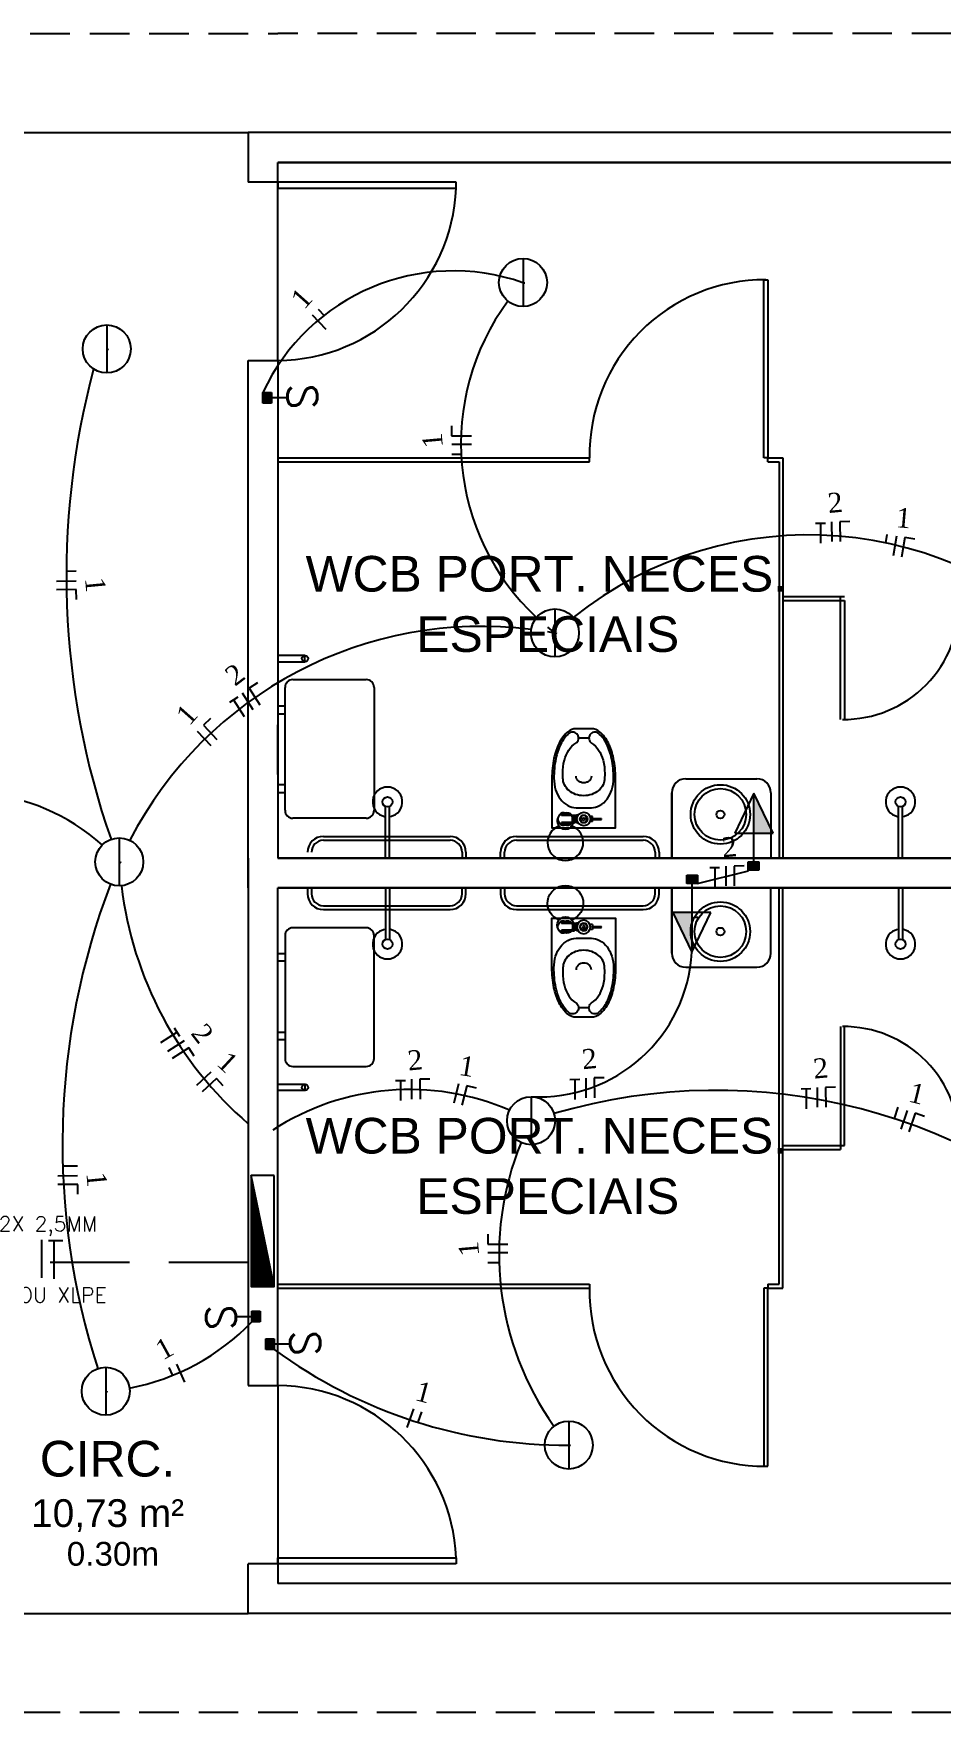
# Model space of a CAD drawing. Header units: inches. Extents: x 645122 to 645329, y 8794230 to 8794268.
# Drawn here: x 645139.65 to 645144.23, y 8794241.11 to 8794249.58 of the extents above; entities that cross this region are included whole.
import ezdxf

# ---------------------------------------------------------------- set-up
doc = ezdxf.new("R2010")
doc.units = ezdxf.units.IN
doc.header["$LTSCALE"] = 8
doc.header["$MEASUREMENT"] = 0
doc.linetypes.add('HIDDEN', pattern=[0.375, 0.25, -0.125])
for name, color, linetype in [('ELETRICA', 3, 'Continuous'), ('pena01', 8, 'Continuous'), ('pena02', 7, 'Continuous'), ('pena05', 3, 'Continuous'), ('pena1', 8, 'Continuous'), ('pena2', 7, 'Continuous'), ('pena3', 2, 'Continuous')]:
    doc.layers.add(name, color=color, linetype=linetype)
doc.styles.add('ARIAL', font='arial.ttf', dxfattribs={"height": 36})
doc.styles.add('rocha', font='times.ttf')
doc.styles.add('ROMANS', font='romans', dxfattribs={"height": 0.2})

# ---------------------------------------------------------------- blocks, each defined once
blk = doc.blocks.new('FVALV1-P')
for p, q in [((-2.38, 0.12), (-4.62, 0.12)), ((-2.26, 0.62), (-2.26, -0.62)), ((-2.26, 0.62), (-1.64, 0.62)), ((1.44, 0.99), (1.92, 0.99)), ((1.92, 0.99), (1.92, -0.99)), ((1.92, 0.87), (2.42, 0.87)), ((2.92, 0.99), (2.42, 0.99)), ((2.42, 0.99), (2.42, -0.99)), ((2.92, 0), (2.42, 0)), ((2.92, 0.99), (2.92, -0.99)), ((2.92, 0.87), (5.75, 0.87)), ((6.25, 2.25), (3.25, 2.25)), ((3.25, 2.25), (3.25, 1.75)), ((3.75, 1.61), (3.75, 0.87)), ((3.88, 1.58), (3.88, 1.12)), ((4, 0.99), (4.5, 0.99)), ((4.62, 1.5), (4.62, 1.12)), ((4.88, 1.5), (4.88, 1.12)), ((5, 0.99), (5.5, 0.99)), ((5.62, 1.58), (5.62, 1.12)), ((5.75, 1.61), (5.75, 0.87)), ((6.25, 2.25), (6.25, 1.75)), ((-2.38, -0.13), (-4.62, -0.13)), ((-2.26, -0.62), (-1.64, -0.62)), ((1.44, -0.99), (1.92, -0.99)), ((1.92, -0.87), (2.42, -0.87)), ((2.92, -0.99), (2.42, -0.99)), ((2.92, -0.87), (5.75, -0.87)), ((3.75, -0.87), (3.75, -1.37)), ((3.88, -1.24), (3.88, -1.43)), ((4, -1.12), (4.5, -1.12)), ((4.62, -1.24), (4.62, -1.61)), ((4.88, -1.24), (4.88, -1.61)), ((5, -1.12), (5.5, -1.12)), ((5.62, -1.24), (5.62, -1.43)), ((5.75, -0.87), (5.75, -1.37))]:
    blk.add_line(p, q)
blk.add_lwpolyline([(1, 0), (0.5, 0.87), (-0.5, 0.87), (-1, 0), (-0.5, -0.87), (0.5, -0.87)], close=True)
for radius in [1.75, 1, 0.342]:
    blk.add_circle((0, 0), radius)
for centre, radius, start, end in [((-4.62, 0), 0.125, 90, 270), ((-2.38, 0.25), 0.125, 270, 0), ((4.75, 6.13), 4.63, 251.0754, 288.9246), ((5.12, 0), 1.63, 147.7958, 212.2042), ((4, 1.12), 0.125, 180, 270), ((4.5, 1.12), 0.125, 270, 0), ((5, 1.12), 0.125, 180, 270), ((5.5, 1.12), 0.125, 270, 0), ((4.38, 0), 1.62, 327.7952, 32.2048), ((-2.38, -0.25), 0.125, 0, 90), ((4.75, 0.51), 2.12, 241.9275, 298.0725), ((4, -1.24), 0.125, 90, 180), ((4.5, -1.24), 0.125, 0, 90), ((5, -1.24), 0.125, 90, 180), ((5.5, -1.24), 0.125, 0, 90)]:
    blk.add_arc(centre, radius, start, end)
blk = doc.blocks.new('WC-F1-P')
blk.add_line((-1.35, -23.32), (1.35, -23.32))
for points in [[(-8.25, -12.88, 0.049648), (-7.73, -18.09, 0.06346), (-6.42, -21.98, 0.103485), (-4.1, -24.97, 0.178458), (-2, -25.75), (2, -25.75, 0.178458), (4.1, -24.97, 0.103485), (6.42, -21.98, 0.06346), (7.73, -18.09, 0.049648), (8.25, -12.88), (8.25, 0), (-8.25, 0)], [(3.78, -24.59, 0.103485), (5.97, -21.76, 0.06346), (7.24, -17.99, 0.049648), (7.75, -12.88, 0.075858), (7.29, -9.87, 0.086069), (6.07, -7.49, 0.105985), (4.11, -5.79, 0.126201), (2, -5.25), (-2, -5.25, 0.126201), (-4.11, -5.79, 0.105985), (-6.07, -7.49, 0.086069), (-7.29, -9.87, 0.075858), (-7.75, -12.88, 0.049648), (-7.24, -17.99, 0.06346), (-5.97, -21.76, 0.103485), (-3.78, -24.59, 0.097511), (-3.21, -24.83, 0.09808), (-2.6, -24.84, 0.098895), (-2.04, -24.61, 0.099479), (-1.61, -24.18, 0.099479), (-1.38, -23.62, 0.098895), (-1.38, -23.01, 0.09808), (-1.62, -22.45, 0.097511), (-2.05, -22.02, -0.102445), (-3.86, -20.17, -0.077884), (-5.02, -17.55, -0.065096), (-5.46, -14.15, -0.024284), (-5.4, -12.88, -0.115331), (-5.01, -11.19, -0.103946), (-3.82, -9.68, -0.091071), (-2.11, -8.71, -0.083675), (0, -8.35, -0.083675), (2.11, -8.71, -0.091071), (3.82, -9.68, -0.103946), (5.01, -11.19, -0.115331), (5.4, -12.88, -0.024284), (5.46, -14.15, -0.065096), (5.02, -17.55, -0.077884), (3.86, -20.17, -0.102445), (2.05, -22.02, 0.097511), (1.62, -22.45, 0.09808), (1.38, -23.01, 0.098895), (1.38, -23.62, 0.099479), (1.61, -24.18, 0.099479), (2.04, -24.61, 0.098895), (2.6, -24.84, 0.09808), (3.21, -24.83, 0.097511)]]:
    blk.add_lwpolyline(points, format="xyb", close=True)
blk.add_lwpolyline([(-2, -13.44, -0.111064), (-1.85, -12.78, -0.102841), (-1.41, -12.2, -0.093011), (-0.78, -11.83, -0.087082), (0, -11.69, -0.087082), (0.78, -11.83, -0.093011), (1.41, -12.2, -0.102841), (1.85, -12.78, -0.111064), (2, -13.44, -0.111064)], format="xyb")
blk.add_circle((0, -2.3), 1)
blk = doc.blocks.new('*X26')
at = {"color": 0}
for p, q in [((43.8858, 65.762), (43.8876, 65.7637)), ((43.8858, 65.7567), (43.892, 65.7628)), ((43.8858, 65.7514), (43.8964, 65.7619)), ((43.8858, 65.746), (43.9008, 65.761)), ((43.8858, 65.7407), (43.9052, 65.7601)), ((43.8858, 65.7354), (43.9095, 65.7591)), ((43.8858, 65.7301), (43.9139, 65.7582)), ((43.8858, 65.7248), (43.9183, 65.7573)), ((43.8858, 65.7195), (43.9227, 65.7564)), ((43.8858, 65.7142), (43.9271, 65.7555)), ((43.8858, 65.7089), (43.9315, 65.7546)), ((43.8858, 65.7036), (43.9359, 65.7536)), ((43.8858, 65.6983), (43.9402, 65.7527)), ((43.8858, 65.693), (43.9446, 65.7518)), ((43.8858, 65.6877), (43.949, 65.7509)), ((43.8858, 65.6824), (43.9534, 65.75)), ((43.8858, 65.6771), (43.9578, 65.7491)), ((43.8858, 65.6718), (43.9622, 65.7481)), ((43.8858, 65.6665), (43.9666, 65.7472)), ((43.8858, 65.6612), (43.9709, 65.7463)), ((43.8858, 65.6559), (43.9753, 65.7454)), ((43.8858, 65.6506), (43.9797, 65.7445)), ((43.8882, 65.6476), (43.9841, 65.7435)), ((43.8935, 65.6476), (43.9885, 65.7426)), ((43.8988, 65.6476), (43.9929, 65.7417)), ((43.9041, 65.6476), (43.9973, 65.7408)), ((43.9094, 65.6476), (44.0017, 65.7399)), ((43.9147, 65.6476), (44.006, 65.739)), ((43.92, 65.6476), (44.0104, 65.738)), ((43.9253, 65.6476), (44.0148, 65.7371)), ((43.9306, 65.6476), (44.0192, 65.7362)), ((43.9359, 65.6476), (44.0236, 65.7353)), ((43.9412, 65.6476), (44.028, 65.7344)), ((43.9465, 65.6476), (44.0324, 65.7335)), ((43.9518, 65.6476), (44.0367, 65.7325)), ((43.9571, 65.6476), (44.0411, 65.7316)), ((43.9624, 65.6476), (44.0455, 65.7307)), ((43.9678, 65.6476), (44.0499, 65.7298)), ((43.9731, 65.6476), (44.0543, 65.7289)), ((43.9784, 65.6476), (44.0587, 65.728)), ((43.9837, 65.6476), (44.0631, 65.727)), ((43.989, 65.6476), (44.0674, 65.7261)), ((43.9943, 65.6476), (44.0718, 65.7252)), ((43.9996, 65.6476), (44.0762, 65.7243)), ((44.0049, 65.6476), (44.0806, 65.7234)), ((44.0102, 65.6476), (44.085, 65.7225)), ((44.0155, 65.6476), (44.0894, 65.7215)), ((44.0208, 65.6476), (44.0938, 65.7206)), ((44.0261, 65.6476), (44.0981, 65.7197)), ((44.0314, 65.6476), (44.1025, 65.7188)), ((44.0367, 65.6476), (44.1069, 65.7179)), ((44.042, 65.6476), (44.1113, 65.717)), ((44.0473, 65.6476), (44.1157, 65.716)), ((44.0526, 65.6476), (44.1201, 65.7151)), ((44.0579, 65.6476), (44.1245, 65.7142)), ((44.0632, 65.6476), (44.1289, 65.7133)), ((44.0685, 65.6476), (44.1332, 65.7124)), ((44.0738, 65.6476), (44.1376, 65.7115)), ((44.0791, 65.6476), (44.142, 65.7105)), ((44.0844, 65.6476), (44.1464, 65.7096)), ((44.0897, 65.6476), (44.1508, 65.7087)), ((44.095, 65.6476), (44.1552, 65.7078)), ((44.1003, 65.6476), (44.1596, 65.7069)), ((44.1056, 65.6476), (44.1639, 65.706)), ((44.1109, 65.6476), (44.1683, 65.705)), ((44.1162, 65.6476), (44.1727, 65.7041)), ((44.1215, 65.6476), (44.1771, 65.7032)), ((44.1269, 65.6476), (44.1815, 65.7023)), ((44.1322, 65.6476), (44.1859, 65.7014)), ((44.1375, 65.6476), (44.1903, 65.7004)), ((44.1428, 65.6476), (44.1946, 65.6995)), ((44.1481, 65.6476), (44.199, 65.6986)), ((44.1534, 65.6476), (44.2034, 65.6977)), ((44.1587, 65.6476), (44.2078, 65.6968)), ((44.164, 65.6476), (44.2122, 65.6959)), ((44.1693, 65.6476), (44.2166, 65.6949)), ((44.1746, 65.6476), (44.221, 65.694)), ((44.1799, 65.6476), (44.2254, 65.6931)), ((44.1852, 65.6476), (44.2297, 65.6922)), ((44.1905, 65.6476), (44.2341, 65.6913)), ((44.1958, 65.6476), (44.2385, 65.6904)), ((44.2011, 65.6476), (44.2429, 65.6894)), ((44.2064, 65.6476), (44.2473, 65.6885)), ((44.2117, 65.6476), (44.2517, 65.6876)), ((44.217, 65.6476), (44.2561, 65.6867)), ((44.2223, 65.6476), (44.2604, 65.6858)), ((44.2276, 65.6476), (44.2648, 65.6849)), ((44.2329, 65.6476), (44.2692, 65.6839)), ((44.2382, 65.6476), (44.2736, 65.683)), ((44.2435, 65.6476), (44.278, 65.6821)), ((44.2488, 65.6476), (44.2824, 65.6812)), ((44.2541, 65.6476), (44.2868, 65.6803)), ((44.2594, 65.6476), (44.2911, 65.6794)), ((44.2647, 65.6476), (44.2955, 65.6784)), ((44.27, 65.6476), (44.2999, 65.6775)), ((44.2753, 65.6476), (44.3043, 65.6766)), ((44.2806, 65.6476), (44.3087, 65.6757)), ((44.286, 65.6476), (44.3131, 65.6748)), ((44.2913, 65.6476), (44.3175, 65.6739)), ((44.2966, 65.6476), (44.3218, 65.6729)), ((44.3019, 65.6476), (44.3262, 65.672)), ((44.3072, 65.6476), (44.3306, 65.6711)), ((44.3125, 65.6476), (44.335, 65.6702)), ((44.3178, 65.6476), (44.3394, 65.6693)), ((44.3231, 65.6476), (44.3438, 65.6684)), ((44.3284, 65.6476), (44.3482, 65.6674)), ((44.3337, 65.6476), (44.3526, 65.6665)), ((44.339, 65.6476), (44.3569, 65.6656)), ((44.3443, 65.6476), (44.3613, 65.6647)), ((44.3496, 65.6476), (44.3657, 65.6638)), ((44.3549, 65.6476), (44.3701, 65.6629)), ((44.3602, 65.6476), (44.3745, 65.6619)), ((44.3655, 65.6476), (44.3789, 65.661)), ((44.3708, 65.6476), (44.3833, 65.6601)), ((44.3761, 65.6476), (44.3876, 65.6592)), ((44.3814, 65.6476), (44.392, 65.6583)), ((44.3867, 65.6476), (44.3964, 65.6573)), ((44.392, 65.6476), (44.4008, 65.6564)), ((44.3973, 65.6476), (44.4052, 65.6555)), ((44.4026, 65.6476), (44.4096, 65.6546)), ((44.4079, 65.6476), (44.414, 65.6537)), ((44.4132, 65.6476), (44.4183, 65.6528)), ((44.4185, 65.6476), (44.4227, 65.6518)), ((44.4238, 65.6476), (44.4271, 65.6509)), ((44.4291, 65.6476), (44.4315, 65.65)), ((44.4344, 65.6476), (44.4359, 65.6491)), ((44.4397, 65.6476), (44.4403, 65.6482))]:
    blk.add_line(p, q, dxfattribs=at)
blk = doc.blocks.new('QD')
at = {"layer": 'ELETRICA'}
blk.add_line((-0.288, 0.0387), (0.269, -0.0777), dxfattribs=at)
blk.add_lwpolyline([(0.269, 0.0387), (0.269, -0.0777), (-0.288, -0.0777), (-0.288, 0.0387)], close=True, dxfattribs=at)
at = {"layer": 'ELETRICA', "color": 8}
blk.add_blockref('*X26', (-44.1738, -65.7253), dxfattribs=at)

msp = doc.modelspace()

# ---------------------------------------------------------------- hatches: boundary and pattern name
at = {"layer": 'pena2'}
h = msp.add_hatch(color=2, dxfattribs=at)
h.paths.add_polyline_path([(645143.3579, 8794245.5993), (645143.2864, 8794245.7483), (645143.2864, 8794245.5993)])
h.paths.add_polyline_path([(645143.3828, 8794245.5473), (645143.3579, 8794245.5993), (645143.2864, 8794245.5993), (645143.2864, 8794245.5473)])
h = msp.add_hatch(color=2, dxfattribs=at)
h.paths.add_polyline_path([(645142.9012, 8794245.0948), (645142.9727, 8794244.9458), (645142.9727, 8794245.0948)])
h.paths.add_polyline_path([(645142.8762, 8794245.1467), (645142.9012, 8794245.0948), (645142.9727, 8794245.0948), (645142.9727, 8794245.1467)])
at = {"layer": 'pena3'}
h = msp.add_hatch(dxfattribs=at)
h.set_pattern_fill('ANSI31', color=256, scale=0.04027, angle=1260.06928, style=0)
h.set_pattern_definition([(225.069283, (645130.2006725, 8794221.7497897), (0.00356366585, -0.0035550577), [])])
h.paths.add_polyline_path([(645140.8501, 8794247.7183), (645140.8078, 8794247.7183), (645140.8078, 8794247.7718), (645140.8501, 8794247.7718)])
at = {"layer": 'pena3', "linetype": 'Continuous'}
h = msp.add_hatch(dxfattribs=at)
h.set_pattern_fill('ANSI31', color=256, scale=0.04027, angle=990, style=0)
h.set_pattern_definition([(315, (645169.2671323, 8794234.721097), (0.0035593644, 0.0035593644), [])])
h.paths.add_polyline_path([(645143.3115, 8794245.402), (645143.3115, 8794245.3597), (645143.258, 8794245.3597), (645143.258, 8794245.402)])
h = msp.add_hatch(dxfattribs=at)
h.set_pattern_fill('ANSI31', color=256, scale=0.04027, angle=1170, style=0)
h.set_pattern_definition([(135, (645116.991943, 8794255.972962), (-0.0035593644, -0.0035593644), [])])
h.paths.add_polyline_path([(645142.9476, 8794245.2921), (645142.9476, 8794245.3344), (645143.0011, 8794245.3344), (645143.0011, 8794245.2921)])
at = {"layer": 'pena3'}
h = msp.add_hatch(dxfattribs=at)
h.set_pattern_fill('ANSI31', color=256, scale=0.04027, angle=1080.06928, style=0)
h.set_pattern_definition([(45.069283, (645151.4015955, 8794269.1026663), (-0.00356366585, 0.0035550577), [])])
h.paths.add_polyline_path([(645140.7521, 8794243.1341), (645140.7944, 8794243.1342), (645140.7945, 8794243.0807), (645140.7522, 8794243.0806)])
h = msp.add_hatch(dxfattribs=at)
h.set_pattern_fill('ANSI31', color=256, scale=0.04027, angle=1260.06928, style=0)
h.set_pattern_definition([(225.069283, (645130.215365, 8794216.971738), (0.00356366585, -0.0035550577), [])])
h.paths.add_polyline_path([(645140.8648, 8794242.9403), (645140.8225, 8794242.9402), (645140.8225, 8794242.9937), (645140.8648, 8794242.9938)])

# ---------------------------------------------------------------- linework, layer by layer
at = {"layer": 'pena01', "color": 8, "linetype": 'HIDDEN', "ltscale": 0.1}
for p, q in [((645138.7333, 8794249.5833), (645140.8833, 8794249.5833)), ((645149.9833, 8794241.1083, 0.1331), (645138.7333, 8794241.1083, 0.1331))]:
    msp.add_line(p, q, dxfattribs=at)
at = {"layer": 'pena01', "color": 8}
for p, q in [((645139.2333, 8794249.0833), (645140.7333, 8794249.0833)), ((645149.4833, 8794249.0833), (645140.7333, 8794249.0833)), ((645140.7333, 8794249.0833), (645140.7333, 8794248.8333)), ((645149.4833, 8794249.0833, 0.1331), (645140.8833, 8794249.0833)), ((645149.3233, 8794248.9333), (645140.8833, 8794248.9333)), ((645140.8833, 8794248.8333), (645140.8833, 8794248.9333)), ((645140.8833, 8794248.9333), (645149.3233, 8794248.9333)), ((645140.8833, 8794248.8333), (645140.7333, 8794248.8333)), ((645140.8833, 8794247.9333), (645140.8833, 8794248.8333)), ((645141.7833, 8794248.8333), (645140.8833, 8794248.8333)), ((645140.8833, 8794248.8333), (645140.8833, 8794248.8033)), ((645140.8833, 8794248.8033), (645141.7833, 8794248.8033)), ((645141.7833, 8794248.8033), (645141.7833, 8794248.8333)), ((645143.3364, 8794247.4408), (645143.3364, 8794248.3408)), ((645143.3364, 8794248.3408), (645143.3564, 8794248.3408)), ((645143.3564, 8794248.3408), (645143.3564, 8794247.4408)), ((645140.7333, 8794245.2708), (645140.7333, 8794247.9333)), ((645140.7333, 8794247.9333), (645140.8833, 8794247.9333)), ((645140.8833, 8794247.9333), (645140.8833, 8794245.4208)), ((645140.8833, 8794247.4408), (645142.4564, 8794247.4408)), ((645140.8833, 8794247.4208), (645142.4564, 8794247.4208)), ((645142.4564, 8794247.4208), (645142.4564, 8794247.4408)), ((645143.3564, 8794247.4408), (645143.3364, 8794247.4408)), ((645143.3564, 8794247.4408), (645143.433, 8794247.4408)), ((645143.3564, 8794247.4208), (645143.3564, 8794247.4408)), ((645143.3564, 8794247.4208), (645143.413, 8794247.4208)), ((645143.413, 8794247.4208), (645143.413, 8794245.4208)), ((645143.433, 8794247.4408), (645143.433, 8794245.4208)), ((645143.433, 8794246.7408), (645143.7433, 8794246.7408)), ((645143.7233, 8794246.7208, -0.1331), (645143.7233, 8794246.7408, -0.1331)), ((645143.433, 8794246.7208), (645143.7433, 8794246.7208)), ((645143.7233, 8794246.1208), (645143.7233, 8794246.7208)), ((645143.7233, 8794246.7208), (645143.7433, 8794246.7208)), ((645143.7433, 8794246.7208), (645143.7433, 8794246.1208)), ((645141.0188, 8794246.443), (645140.8833, 8794246.443)), ((645140.8833, 8794246.443), (645140.8833, 8794246.4121)), ((645140.8833, 8794246.4121), (645141.0188, 8794246.4121)), ((645141.0188, 8794246.4121), (645141.0188, 8794246.443)), ((645140.9591, 8794246.3223), (645141.3291, 8794246.3223)), ((645140.9191, 8794245.6623), (645140.9191, 8794246.2823)), ((645141.3691, 8794246.2823), (645141.3691, 8794245.6623)), ((645140.9191, 8794246.1876), (645140.8833, 8794246.1876)), ((645140.8833, 8794246.1876), (645140.8833, 8794246.1487)), ((645140.8833, 8794246.1487), (645140.9191, 8794246.1487)), ((645140.9191, 8794246.1487), (645140.9191, 8794246.1876)), ((645142.9419, 8794245.8208), (645143.3019, 8794245.8208)), ((645140.9191, 8794245.7903), (645140.8833, 8794245.7903)), ((645140.8833, 8794245.7903), (645140.8833, 8794245.7514)), ((645140.8833, 8794245.7514), (645140.9191, 8794245.7514)), ((645140.9191, 8794245.7514), (645140.9191, 8794245.7903)), ((645142.8719, 8794245.4208), (645142.8719, 8794245.7508)), ((645142.8719, 8794245.7508), (645142.8719, 8794245.4208)), ((645143.3719, 8794245.7508), (645143.3719, 8794245.4208)), ((645141.4265, 8794245.4208), (645141.4265, 8794245.6818)), ((645141.4465, 8794245.4208), (645141.4465, 8794245.6818)), ((645144.0164, 8794245.4208, -0.1331), (645144.0164, 8794245.6818, -0.1331)), ((645144.0364, 8794245.4208, -0.1331), (645144.0364, 8794245.6818, -0.1331)), ((645141.3291, 8794245.6223), (645140.9591, 8794245.6223)), ((645141.1127, 8794245.5308), (645141.7527, 8794245.5308)), ((645141.1127, 8794245.5108), (645141.7527, 8794245.5108)), ((645142.0877, 8794245.5308), (645142.7277, 8794245.5308)), ((645142.0877, 8794245.5108), (645142.7277, 8794245.5108)), ((645140.7333, 8794245.4208), (645140.7333, 8794242.7583)), ((645140.7333, 8794245.4208), (645140.7333, 8794245.2708)), ((645140.7333, 8794245.2708), (645140.7333, 8794245.4208)), ((645140.8833, 8794245.4208), (645144.9333, 8794245.4208)), ((645144.9333, 8794245.4208), (645140.8833, 8794245.4208)), ((645140.8833, 8794245.4208), (645145.0833, 8794245.4208)), ((645140.8833, 8794245.4208), (645146.8833, 8794245.4208)), ((645141.8127, 8794245.4508), (645141.8127, 8794245.4208)), ((645141.8327, 8794245.4508), (645141.8327, 8794245.4208)), ((645142.0077, 8794245.4208), (645142.0077, 8794245.4508)), ((645142.0277, 8794245.4208), (645142.0277, 8794245.4508)), ((645142.7877, 8794245.4508), (645142.7877, 8794245.4208)), ((645142.8077, 8794245.4508), (645142.8077, 8794245.4208)), ((645140.8833, 8794245.2708), (645145.0833, 8794245.2708)), ((645146.8833, 8794245.2708), (645140.8833, 8794245.2708)), ((645140.8833, 8794245.2708), (645144.9333, 8794245.2708)), ((645144.9333, 8794245.2708), (645140.8833, 8794245.2708)), ((645140.8833, 8794242.7583), (645140.8833, 8794245.2708)), ((645141.0327, 8794245.2708), (645141.0327, 8794245.2408)), ((645141.0527, 8794245.2708), (645141.0527, 8794245.2408)), ((645141.4265, 8794245.2708), (645141.4265, 8794245.0098)), ((645141.4465, 8794245.2708), (645141.4465, 8794245.0098)), ((645141.8127, 8794245.2408), (645141.8127, 8794245.2708)), ((645141.8327, 8794245.2408), (645141.8327, 8794245.2708)), ((645142.0077, 8794245.2708), (645142.0077, 8794245.2408)), ((645142.0277, 8794245.2708), (645142.0277, 8794245.2408)), ((645142.7877, 8794245.2408), (645142.7877, 8794245.2708)), ((645142.8077, 8794245.2408), (645142.8077, 8794245.2708)), ((645142.8719, 8794245.2708), (645142.8719, 8794244.9408)), ((645142.8719, 8794244.9408), (645142.8719, 8794245.2708)), ((645143.3719, 8794244.9408), (645143.3719, 8794245.2708)), ((645143.413, 8794243.2708), (645143.413, 8794245.2708)), ((645143.433, 8794243.2508), (645143.433, 8794245.2708)), ((645144.0164, 8794245.2708, -0.1331), (645144.0164, 8794245.0098, -0.1331)), ((645144.0364, 8794245.2708, -0.1331), (645144.0364, 8794245.0098, -0.1331)), ((645141.1127, 8794245.1808), (645141.7527, 8794245.1808)), ((645141.1127, 8794245.1608), (645141.7527, 8794245.1608)), ((645142.0877, 8794245.1808), (645142.7277, 8794245.1808)), ((645142.0877, 8794245.1608), (645142.7277, 8794245.1608)), ((645143.0037, 8794245.1209), (645142.9837, 8794245.1209)), ((645141.3291, 8794245.0693), (645140.9591, 8794245.0693)), ((645140.9191, 8794245.0293), (645140.9191, 8794244.4093)), ((645141.3691, 8794244.4093), (645141.3691, 8794245.0293)), ((645140.8833, 8794244.9013), (645140.8833, 8794244.9402)), ((645140.8833, 8794244.9402), (645140.9191, 8794244.9402)), ((645140.9191, 8794244.9013), (645140.8833, 8794244.9013)), ((645140.9191, 8794244.9402), (645140.9191, 8794244.9013)), ((645142.9419, 8794244.8708), (645143.3019, 8794244.8708)), ((645140.8833, 8794244.504), (645140.8833, 8794244.5429)), ((645140.8833, 8794244.5429), (645140.9191, 8794244.5429)), ((645140.9191, 8794244.5429), (645140.9191, 8794244.504)), ((645143.7233, 8794244.5708), (645143.7233, 8794243.9708)), ((645143.7433, 8794243.9708), (645143.7433, 8794244.5708)), ((645140.9191, 8794244.504), (645140.8833, 8794244.504)), ((645140.9591, 8794244.3693), (645141.3291, 8794244.3693)), ((645140.8833, 8794244.2486), (645140.8833, 8794244.2795)), ((645140.8833, 8794244.2795), (645141.0188, 8794244.2795)), ((645141.0188, 8794244.2795), (645141.0188, 8794244.2486)), ((645141.0188, 8794244.2486), (645140.8833, 8794244.2486)), ((645143.433, 8794243.9708), (645143.7433, 8794243.9708)), ((645143.433, 8794243.9508), (645143.7233, 8794243.9508)), ((645143.7233, 8794243.9708), (645143.7433, 8794243.9708)), ((645143.7233, 8794243.9708, -0.1331), (645143.7233, 8794243.9508, -0.1331)), ((645140.8833, 8794243.2708), (645142.4564, 8794243.2708)), ((645142.4564, 8794243.2708), (645142.4564, 8794243.2508)), ((645143.3564, 8794243.2708), (645143.413, 8794243.2708)), ((645143.3564, 8794243.2708), (645143.3564, 8794243.2508)), ((645140.8833, 8794243.2508), (645142.4564, 8794243.2508)), ((645143.3564, 8794243.2508), (645143.3364, 8794243.2508)), ((645143.3364, 8794243.2508), (645143.3364, 8794242.3508)), ((645143.3564, 8794243.2508), (645143.433, 8794243.2508)), ((645143.3564, 8794242.3508), (645143.3564, 8794243.2508)), ((645140.7333, 8794242.7583), (645140.8833, 8794242.7583)), ((645140.8833, 8794242.7583), (645140.8833, 8794241.8583)), ((645143.3364, 8794242.3508), (645143.3564, 8794242.3508)), ((645140.8833, 8794241.8583), (645140.7333, 8794241.8583)), ((645140.7333, 8794241.6083), (645140.7333, 8794241.8583)), ((645140.8833, 8794241.8883), (645141.7833, 8794241.8883)), ((645140.8833, 8794241.8583), (645140.8833, 8794241.8883)), ((645140.8833, 8794241.8583), (645140.8833, 8794241.7583)), ((645141.7833, 8794241.8583), (645140.8833, 8794241.8583)), ((645141.7833, 8794241.8883), (645141.7833, 8794241.8583)), ((645146.8833, 8794241.7583), (645140.8833, 8794241.7583)), ((645149.3233, 8794241.7583), (645140.8833, 8794241.7583)), ((645139.2333, 8794241.6083), (645140.7333, 8794241.6083)), ((645147.0433, 8794241.6083), (645140.7333, 8794241.6083)), ((645146.8833, 8794241.6083), (645140.8833, 8794241.6083)), ((645149.4833, 8794241.6083, 0.1331), (645143.1733, 8794241.6083, 0.1331))]:
    msp.add_line(p, q, dxfattribs=at)
at = {"layer": 'pena01'}
for p, q in [((645140.8148, 8794247.7183), (645140.8148, 8794247.7718)), ((645140.7874, 8794243.1342), (645140.7874, 8794243.0807)), ((645140.8295, 8794242.9402), (645140.8295, 8794242.9937))]:
    msp.add_line(p, q, dxfattribs=at)
at = {"layer": 'pena01', "color": 8}
for centre, radius in [((645141.0206, 8794246.4278), 0.0158), ((645141.4365, 8794245.7047), 0.025), ((645143.1171, 8794245.6417), 0.15), ((645143.1171, 8794245.6417), 0.13), ((645144.0264, 8794245.7047, -0.1331), 0.025), ((645143.1171, 8794245.6417), 0.02), ((645143.1171, 8794245.0498), 0.15), ((645143.1171, 8794245.0498), 0.13), ((645143.1171, 8794245.0498), 0.02), ((645141.4365, 8794244.9869), 0.025), ((645144.0264, 8794244.9869, -0.1331), 0.025), ((645141.0206, 8794244.2637), 0.0158)]:
    msp.add_circle(centre, radius, dxfattribs=at)
for centre, radius, start, end in [((645140.8752, 8794248.8422), 0.9089, 270.50972, 357.54824), ((645143.3414, 8794247.4557), 0.8851, 89.67634, 180.96383), ((645143.7383, 8794246.706), 0.5852, 269.51044, 1.45249), ((645140.9591, 8794246.2823), 0.04, 90, 180), ((645141.3291, 8794246.2823), 0.04, 0, 90), ((645142.9419, 8794245.7508), 0.07, 90, 180), ((645143.3019, 8794245.7508), 0.07, 0, 90), ((645141.4365, 8794245.7047), 0.075, 281.53696, 258.46304), ((645144.0264, 8794245.7047, -0.1331), 0.075, 281.53696, 258.46304), ((645140.9591, 8794245.6623), 0.04, 180, 270), ((645141.3291, 8794245.6623), 0.04, 270, 0), ((645141.1127, 8794245.4508), 0.08, 90, 180), ((645141.1127, 8794245.4508), 0.06, 90, 180), ((645141.7527, 8794245.4508), 0.08, 0, 90), ((645141.7527, 8794245.4508), 0.06, 0, 90), ((645142.0877, 8794245.4508), 0.08, 90, 180), ((645142.0877, 8794245.4508), 0.06, 90, 180), ((645142.7277, 8794245.4508), 0.08, 0, 90), ((645142.7277, 8794245.4508), 0.06, 0, 90), ((645141.1127, 8794245.2408), 0.08, 180, 270), ((645141.1127, 8794245.2408), 0.06, 180, 270), ((645141.7527, 8794245.2408), 0.06, 270, 360), ((645141.7527, 8794245.2408), 0.08, 270, 360), ((645142.0877, 8794245.2408), 0.08, 180, 270), ((645142.0877, 8794245.2408), 0.06, 180, 270), ((645142.7277, 8794245.2408), 0.06, 270, 0), ((645142.7277, 8794245.2408), 0.08, 270, 360), ((645140.9591, 8794245.0293), 0.04, 90, 180), ((645141.3291, 8794245.0293), 0.04, 0, 90), ((645141.4365, 8794244.9869), 0.075, 101.53696, 78.46304), ((645144.0264, 8794244.9869, -0.1331), 0.075, 101.53696, 78.46304), ((645142.9419, 8794244.9408), 0.07, 180, 270), ((645143.3019, 8794244.9408), 0.07, 270, 0), ((645143.7383, 8794243.9856), 0.5852, 358.54751, 90.48956), ((645140.9591, 8794244.4093), 0.04, 180, 270), ((645141.3291, 8794244.4093), 0.04, 270, 0), ((645143.3414, 8794243.2359), 0.8851, 179.03617, 270.32366), ((645140.8752, 8794241.8494), 0.9089, 2.45176, 89.49028)]:
    msp.add_arc(centre, radius, start, end, dxfattribs=at)
at = {"layer": 'pena02'}
for p, q in [((645139.6909, 8794243.302), (645139.6913, 8794243.4944)), ((645139.7249, 8794243.4914), (645139.7974, 8794243.4913)), ((645139.7542, 8794243.2979), (645139.7545, 8794243.4903))]:
    msp.add_line(p, q, dxfattribs=at)
at = {"layer": 'pena02', "linetype": 'HIDDEN', "ltscale": 0.2}
msp.add_line((645140.7333, 8794243.3791), (645138.715, 8794243.3791), dxfattribs=at)
at = {"layer": 'pena02'}
for centre in [(645140.7487, 8794244.2774), (645138.6474, 8794243.9419), (645140.91, 8794242.5082), (645138.7108, 8794241.3528), (645140.7893, 8794240.046), (645138.6421, 8794238.6806), (645140.9799, 8794238.409)]:
    msp.add_arc(centre, 4.2743, 71.15286, 71.27884, dxfattribs=at)
at = {"layer": 'pena05'}
msp.add_line((645140.7478, 8794243.2587), (645140.8651, 8794243.2587), dxfattribs=at)
at = {"layer": 'pena1', "linetype": 'HIDDEN', "ltscale": 0.1}
msp.add_line((645149.9833, 8794249.5833, 0.1331), (645140.8833, 8794249.5833), dxfattribs=at)
at = {"layer": 'pena1'}
msp.add_line((645140.8833, 8794245.8433), (645140.8833, 8794246.0933), dxfattribs=at)
at = {"layer": 'pena2'}
for p, q in [((645141.0865, 8794248.1929), (645141.117, 8794248.1607)), ((645141.0556, 8794248.1637), (645141.1244, 8794248.0911)), ((645141.7602, 8794247.6027), (645141.7604, 8794247.5527)), ((645141.7604, 8794247.5527), (645141.8604, 8794247.5531)), ((645141.7605, 8794247.5102), (645141.8605, 8794247.5106)), ((645141.7607, 8794247.4602), (645141.8087, 8794247.4604)), ((645143.6474, 8794247.1107), (645143.5974, 8794247.1103)), ((645143.6225, 8794247.1107), (645143.6233, 8794247.0107)), ((645143.6783, 8794247.1187), (645143.6791, 8794247.0187)), ((645143.7708, 8794247.1194), (645143.7208, 8794247.119)), ((645143.7208, 8794247.119), (645143.7216, 8794247.019)), ((645143.9576, 8794247.0547), (645143.9502, 8794247.0124)), ((645144.0069, 8794247.0462), (645143.9897, 8794246.9476)), ((645144.0487, 8794247.0389), (645144.0315, 8794246.9403)), ((645144.098, 8794247.0303), (645144.0487, 8794247.0389)), ((645139.8653, 8794246.8188), (645139.7653, 8794246.818)), ((645139.8649, 8794246.8688), (645139.8154, 8794246.8684)), ((645139.8656, 8794246.7763), (645139.7656, 8794246.7755)), ((645139.866, 8794246.7263), (645139.8656, 8794246.7763)), ((645140.7804, 8794246.3054), (645140.7382, 8794246.2786)), ((645140.6803, 8794246.2327), (645140.6381, 8794246.2058)), ((645140.6592, 8794246.2194), (645140.7129, 8794246.135)), ((645140.7023, 8794246.2558), (645140.7559, 8794246.1714)), ((645140.7382, 8794246.2786), (645140.7918, 8794246.1942)), ((645140.476, 8794246.0625), (645140.5448, 8794245.9899)), ((645140.5432, 8794246.1261), (645140.5069, 8794246.0918)), ((645140.5069, 8794246.0918), (645140.5757, 8794246.0192)), ((645143.1131, 8794245.3725), (645143.0631, 8794245.3721)), ((645143.0882, 8794245.3724), (645143.089, 8794245.2724)), ((645143.144, 8794245.3805), (645143.1448, 8794245.2805)), ((645143.2365, 8794245.3812), (645143.1865, 8794245.3808)), ((645143.1865, 8794245.3808), (645143.1873, 8794245.2808)), ((645143.0011, 8794245.2921), (645143.2591, 8794245.3562)), ((645140.3742, 8794244.5422), (645140.29, 8794244.4882)), ((645140.3875, 8794244.5212), (645140.3605, 8794244.5633)), ((645140.4107, 8794244.4993), (645140.3266, 8794244.4453)), ((645140.4337, 8794244.4635), (645140.3495, 8794244.4095)), ((645140.4607, 8794244.4215), (645140.4337, 8794244.4635)), ((645140.5454, 8794244.3396), (645140.4715, 8794244.2723)), ((645140.574, 8794244.3082), (645140.5001, 8794244.2409)), ((645140.6077, 8794244.2713), (645140.574, 8794244.3082)), ((645141.5267, 8794244.2966), (645141.4767, 8794244.2962)), ((645141.5018, 8794244.2965), (645141.5026, 8794244.1965)), ((645141.5576, 8794244.3046), (645141.5584, 8794244.2046)), ((645141.6501, 8794244.3053), (645141.6001, 8794244.3049)), ((645141.6001, 8794244.3049), (645141.6009, 8794244.2049)), ((645141.7956, 8794244.2812), (645141.7713, 8794244.1842)), ((645141.8368, 8794244.2709), (645141.8126, 8794244.1739)), ((645141.8853, 8794244.2588), (645141.8368, 8794244.2709)), ((645142.4068, 8794244.3029), (645142.3568, 8794244.3025)), ((645142.3819, 8794244.3028), (645142.3827, 8794244.2028)), ((645142.4377, 8794244.3109), (645142.4385, 8794244.2109)), ((645142.5302, 8794244.3116), (645142.4802, 8794244.3112)), ((645142.4802, 8794244.3112), (645142.481, 8794244.2112)), ((645143.5745, 8794244.2555), (645143.5245, 8794244.2551)), ((645143.5496, 8794244.2554), (645143.5504, 8794244.1554)), ((645143.6054, 8794244.2635), (645143.6062, 8794244.1635)), ((645143.6979, 8794244.2642), (645143.6479, 8794244.2638)), ((645143.6479, 8794244.2638), (645143.6487, 8794244.1638)), ((645144.0129, 8794244.1631), (645143.9937, 8794244.1062)), ((645144.0603, 8794244.1471), (645144.0282, 8794244.0524)), ((645144.1006, 8794244.1334), (645144.0685, 8794244.0387)), ((645144.1479, 8794244.1174), (645144.1006, 8794244.1334)), ((645139.8716, 8794243.8664), (645139.7973, 8794243.8658)), ((645139.872, 8794243.8164), (645139.772, 8794243.8156)), ((645139.8724, 8794243.7739), (645139.7724, 8794243.7731)), ((645139.8728, 8794243.7239), (645139.8724, 8794243.7739)), ((645141.9435, 8794243.5221), (645141.9436, 8794243.4721)), ((645141.9436, 8794243.4721), (645142.0436, 8794243.4722)), ((645141.9436, 8794243.4296), (645142.0436, 8794243.4297)), ((645141.9437, 8794243.3796), (645142.0001, 8794243.3797)), ((645140.3325, 8794242.8497), (645140.3504, 8794242.8095)), ((645140.3713, 8794242.867), (645140.412, 8794242.7756)), ((645141.5683, 8794242.6402), (645141.5342, 8794242.5462)), ((645141.6083, 8794242.6257), (645141.5891, 8794242.573))]:
    msp.add_line(p, q, dxfattribs=at)
for centre, radius, start, end in [((645141.7697, 8794247.3242), 1.061, 70.68985, 155.0482), ((645143.0132, 8794247.515), 1.2057, 143.48264, 226.86438), ((645143.8515, 8794246.8454), 4.0361, 165.00376, 199.23412), ((645143.5624, 8794245.1513), 1.901, 42.19419, 128.66904), ((645141.9122, 8794244.5893), 2.0015, 82.83088, 152.57853), ((645143.0132, 8794247.515), 1.2057, 230.37968, 232.66094), ((645141.9122, 8794244.5893), 2.0015, 79.35535, 80.44799), ((645139.3089, 8794244.7186), 1.0316, 48.18856, 122.71713), ((645143.4725, 8794243.9769), 3.6768, 159.08677, 197.93908), ((645141.9615, 8794245.5057), 1.8817, 186.84997, 229.25591), ((645142.2017, 8794244.9877), 0.7723, 266.99036, 356.85887), ((645141.5477, 8794242.9869), 1.2658, 66.52333, 123.05863), ((645143.0956, 8794241.3463), 2.9024, 44.41899, 106.38177), ((645143.4896, 8794243.4192), 1.49, 157.69355, 215.52163), ((645139.9131, 8794243.8906), 1.1663, 280.92844, 316.01001), ((645142.3407, 8794244.9528), 2.4957, 233.74603, 270.25581)]:
    msp.add_arc(centre, radius, start, end, dxfattribs=at)
at = {"layer": 'pena3'}
for p, q in [((645142.1206, 8794248.4478), (645142.1206, 8794248.2053)), ((645140.0193, 8794248.1123), (645140.0193, 8794247.8699)), ((645140.8078, 8794247.7718), (645140.8501, 8794247.7718)), ((645140.8078, 8794247.7183), (645140.8078, 8794247.7718)), ((645140.8501, 8794247.7718), (645140.8501, 8794247.7183)), ((645140.9306, 8794247.7452), (645140.8501, 8794247.7451)), ((645140.8501, 8794247.7183), (645140.8078, 8794247.7183)), ((645142.2819, 8794246.6787), (645142.2819, 8794246.4362)), ((645143.2862, 8794245.7487), (645143.1895, 8794245.5473)), ((645143.3828, 8794245.5473), (645143.2862, 8794245.7487)), ((645143.2862, 8794245.7487), (645143.2862, 8794245.7487)), ((645143.2864, 8794245.4041), (645143.2864, 8794245.7476)), ((645143.1895, 8794245.5473), (645143.3828, 8794245.5473)), ((645140.0826, 8794245.5233), (645140.0826, 8794245.2808)), ((645143.258, 8794245.402), (645143.3115, 8794245.402)), ((645143.258, 8794245.3597), (645143.258, 8794245.402)), ((645143.2864, 8794245.4041), (645143.2864, 8794245.4041)), ((645143.3115, 8794245.402), (645143.3115, 8794245.3597)), ((645142.9476, 8794245.3344), (645143.0011, 8794245.3344)), ((645142.9476, 8794245.2921), (645142.9476, 8794245.3344)), ((645143.0011, 8794245.2921), (645142.9476, 8794245.2921)), ((645142.9727, 8794245.29), (645142.9727, 8794244.9465)), ((645142.9727, 8794245.29), (645142.9727, 8794245.29)), ((645143.0011, 8794245.3344), (645143.0011, 8794245.2921)), ((645143.3115, 8794245.3597), (645143.258, 8794245.3597)), ((645142.8762, 8794245.1467), (645142.9729, 8794244.9454)), ((645143.0695, 8794245.1467), (645142.8762, 8794245.1467)), ((645142.9729, 8794244.9454), (645143.0695, 8794245.1467)), ((645142.9729, 8794244.9454), (645142.9729, 8794244.9454)), ((645142.1612, 8794244.2164), (645142.1612, 8794243.974)), ((645140.6716, 8794243.1073), (645140.7522, 8794243.1074)), ((645140.7521, 8794243.1341), (645140.7944, 8794243.1342)), ((645140.7522, 8794243.0806), (645140.7521, 8794243.1341)), ((645140.7944, 8794243.1342), (645140.7945, 8794243.0807)), ((645140.7945, 8794243.0807), (645140.7522, 8794243.0806)), ((645140.8225, 8794242.9937), (645140.8648, 8794242.9938)), ((645140.8225, 8794242.9402), (645140.8225, 8794242.9937)), ((645140.8648, 8794242.9403), (645140.8225, 8794242.9402)), ((645140.8648, 8794242.9938), (645140.8648, 8794242.9403)), ((645140.9453, 8794242.9671), (645140.8648, 8794242.967)), ((645140.014, 8794242.8511), (645140.014, 8794242.6086)), ((645142.3518, 8794242.5795), (645142.3518, 8794242.337))]:
    msp.add_line(p, q, dxfattribs=at)
for centre in [(645142.1206, 8794248.3266), (645140.0193, 8794247.9911), (645142.2819, 8794246.5575), (645140.0826, 8794245.402), (645142.1612, 8794244.0952), (645140.014, 8794242.7298), (645142.3518, 8794242.4582)]:
    msp.add_circle(centre, 0.1212, dxfattribs=at)

# ---------------------------------------------------------------- block references
at = {"xscale": 0.019441957352683, "yscale": 0.019441956654191, "zscale": 0.0194419573317646, "rotation": 180}
for name, p in [('WC-F1-P', (645142.4272, 8794245.5735)), ('FVALV1-P', (645142.4272, 8794245.6183))]:
    msp.add_blockref(name, p, dxfattribs=at)
at = {"extrusion": (0, 0, -1), "xscale": 0.019441957352683, "yscale": 0.019441956654191, "zscale": -0.0194419573317646}
for name, p in [('FVALV1-P', (-645142.4272, 8794245.0733)), ('WC-F1-P', (-645142.4272, 8794245.1181))]:
    msp.add_blockref(name, p, dxfattribs=at)
at = {"layer": 'ELETRICA', "xscale": -1.006740279495716, "yscale": 1.006740279495716, "zscale": 1.006740278846406, "rotation": 270}
msp.add_blockref('QD', (645140.8261, 8794243.5486), dxfattribs=at)

# ---------------------------------------------------------------- texts
at = {"layer": 'pena01', "color": 8, "style": 'ARIAL'}
for s, height, p in [('  WCB PORT. NECES.', 0.18, (645140.8833, 8794246.7663)), ('          ESPECIAIS', 0.18, (645140.8833, 8794246.4618)), ('  WCB PORT. NECES.', 0.18, (645140.8833, 8794243.9296)), ('          ESPECIAIS', 0.18, (645140.8833, 8794243.6251)), ('                   CIRC.', 0.18, (645138.3537, 8794242.2991)), ('10,73 m²', 0.14, (645139.6376, 8794242.0445)), ('0.30m', 0.12, (645139.8174, 8794241.849))]:
    msp.add_text(s, height=height, dxfattribs=at).set_placement(p)
at = {"layer": 'pena02', "style": 'ROMANS'}
for s, height, p in [('2X 2,5MM', 0.07534, (645139.4737, 8794243.5374)), ('EPR OU XLPE', 0.075336, (645139.3275, 8794243.1786))]:
    msp.add_text(s, height=height, rotation=359.90212, dxfattribs=at).set_placement(p)
at = {"layer": 'pena2', "style": 'rocha'}
for s, rotation, p in [('1', 48.39243, (645141.0147, 8794248.1855)), ('1', 95.13706, (645141.7166, 8794247.4954)), ('2', 5.38586, (645143.6633, 8794247.1626)), ('1', 355.04222, (645144, 8794247.092)), ('1', 275.37926, (645139.9092, 8794246.8338)), ('2', 37.35146, (645140.6664, 8794246.2851)), ('1', 48.39243, (645140.4351, 8794246.0844)), ('2', 5.38586, (645143.129, 8794245.4244)), ('2', 307.62014, (645140.4399, 8794244.5354)), ('2', 5.38586, (645141.5426, 8794244.3485)), ('2', 5.38586, (645142.4227, 8794244.3548)), ('1', 317.25965, (645140.568, 8794244.3801)), ('1', 350.90494, (645141.792, 8794244.3274)), ('2', 5.38586, (645143.5904, 8794244.3074)), ('1', 346.22946, (645144.0605, 8794244.1935)), ('1', 275.37926, (645139.9159, 8794243.8314)), ('1', 94.98463, (645141.8996, 8794243.4149)), ('1', 28.91048, (645140.3012, 8794242.8839)), ('1', 344.99133, (645141.5696, 8794242.6866))]:
    msp.add_text(s, height=0.1, rotation=rotation, dxfattribs=at).set_placement(p)
at = {"layer": 'pena3', "style": 'ROMANS'}
for rotation, p in [(270.06928, (645140.9309, 8794247.8154)), (90.06928, (645140.6714, 8794243.037)), (270.06928, (645140.9456, 8794243.0374))]:
    msp.add_text('S', height=0.151, rotation=rotation, dxfattribs=at).set_placement(p)

doc.saveas('drawing.dxf')
